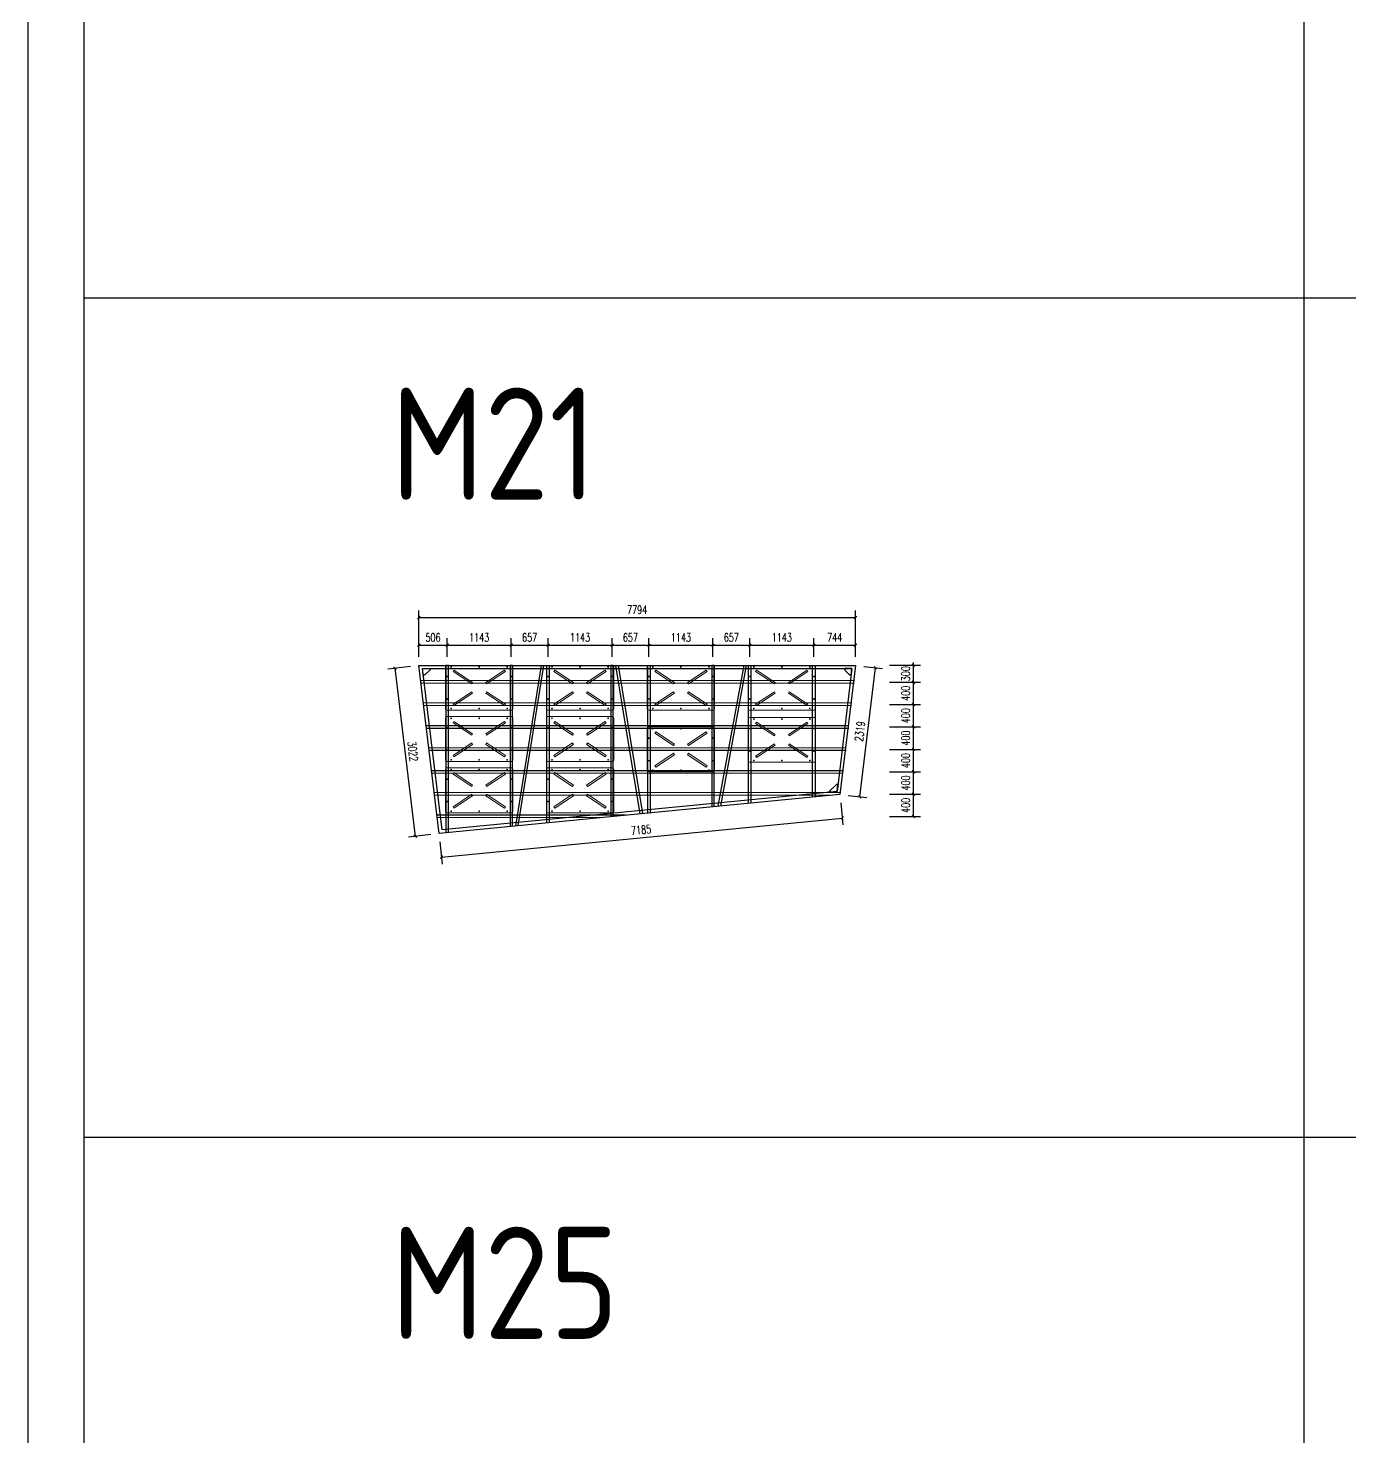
# Model space of a CAD drawing. Extents: x 1254079 to 1500931, y -102737 to 142253.
# Drawn here: x 1283444 to 1307027, y -77592 to -52457 of the extents above; entities that cross this region are included whole.
import ezdxf

# ---------------------------------------------------------------- set-up
doc = ezdxf.new("R2010")
doc.units = 0
doc.header["$LTSCALE"] = 1000
doc.header["$MEASUREMENT"] = 0
for name, color, linetype in [('DIM_MODI', 6, 'Continuous'), ('DOTE', 1, 'Continuous'), ('PUB_DIM', 3, 'Continuous'), ('PUB_TEXT', 7, 'Continuous'), ('W-float bowl浮筒', 253, 'Continuous'), ('W-FLOAT_BOWL浮筒', 253, 'Continuous'), ('W-STEEL_FRAME钢架', 3, 'Continuous'), ('W-STEEL_KEEL钢龙骨', 5, 'Continuous'), ('特殊段命名', 221, 'Continuous'), ('钢架', 90, 'Continuous')]:
    doc.layers.add(name, color=color, linetype=linetype)
doc.styles.add('_TCH_DIM_T3', font='SIMPLEX', dxfattribs={"width": 0.705882, "bigfont": 'GBCBIG'})
doc.styles.get("Standard").update_dxf_attribs({"font": 'gbenor.shx', "bigfont": 'gbcbig.shx'})
doc.dimstyles.new('_TCH_ARCH&&50', dxfattribs={"dimtxt": 148.75, "dimasz": 50, "dimexe": 125, "dimexo": 150, "dimgap": 63.125, "dimtad": 1, "dimdec": 0, "dimzin": 0, "dimdsep": 46, "dimtxsty": '_TCH_DIM_T3', "dimblk": 'ARCHTICK', "dimcen": 0.09, "dimclrt": 7, "dimazin": 2, "dimtfac": 1, "dimtdec": 0, "dimtix": 1, "dimtmove": 2, "dimatfit": 3, "dimfxl": 0, "dimtolj": 1, "dimtzin": 0, "dimarcsym": 0})

# ---------------------------------------------------------------- blocks, each defined once
blk = doc.blocks.new('_ArchTick')
at = {"color": 0, "linetype": 'ByBlock', "const_width": 0.4}
blk.add_lwpolyline([(-0.5, -0.5), (0.5, 0.5)], dxfattribs=at)
blk = doc.blocks.new('*D606')
at = {"layer": 'Defpoints', "color": 0, "transparency": 16777216}
for p in [(1298660, -66125), (1299241, -66125), (1298660, -66525)]:
    blk.add_point(p, dxfattribs=at)
at = {"layer": 'PUB_DIM', "color": 0, "lineweight": -2, "transparency": 16777216}
for p, q in [((1298810, -66125), (1299366, -66125)), ((1299241, -66525), (1299241, -66125)), ((1298810, -66525), (1299366, -66525))]:
    blk.add_line(p, q, dxfattribs=at)
at = {"layer": 'PUB_DIM', "color": 0, "lineweight": -2, "transparency": 16777216, "xscale": 50, "yscale": 50, "zscale": 50}
for p, rotation in [((1299241, -66125), 89.99925614672695), ((1299241, -66525), 269.999256146727)]:
    blk.add_blockref('_ArchTick', p, dxfattribs=dict(at, rotation=rotation))
at = {"layer": 'PUB_DIM', "color": 7, "transparency": 16777216, "insert": (1299103, -66325), "char_height": 148.8, "attachment_point": 5, "rotation": 89.9993, "style": '_TCH_DIM_T3'}
blk.add_mtext('\\A1;400', dxfattribs=at)
blk = doc.blocks.new('*D607')
at = {"layer": 'Defpoints', "color": 0, "transparency": 16777216}
for p in [(1298660, -65725), (1299241, -65725), (1298660, -66125)]:
    blk.add_point(p, dxfattribs=at)
at = {"layer": 'PUB_DIM', "color": 0, "lineweight": -2, "transparency": 16777216}
for p, q in [((1298810, -65725), (1299366, -65725)), ((1299241, -66125), (1299241, -65725)), ((1298810, -66125), (1299366, -66125))]:
    blk.add_line(p, q, dxfattribs=at)
at = {"layer": 'PUB_DIM', "color": 0, "lineweight": -2, "transparency": 16777216, "xscale": 50, "yscale": 50, "zscale": 50}
for p, rotation in [((1299241, -65725), 89.99925614673225), ((1299241, -66125), 269.9992561467323)]:
    blk.add_blockref('_ArchTick', p, dxfattribs=dict(at, rotation=rotation))
at = {"layer": 'PUB_DIM', "color": 7, "transparency": 16777216, "insert": (1299103, -65925), "char_height": 148.8, "attachment_point": 5, "rotation": 89.9993, "style": '_TCH_DIM_T3'}
blk.add_mtext('\\A1;400', dxfattribs=at)
blk = doc.blocks.new('*D608')
at = {"layer": 'Defpoints', "color": 0, "transparency": 16777216}
for p in [(1298660, -65325), (1299241, -65325), (1298660, -65725)]:
    blk.add_point(p, dxfattribs=at)
at = {"layer": 'PUB_DIM', "color": 0, "lineweight": -2, "transparency": 16777216}
for p, q in [((1298810, -65325), (1299366, -65325)), ((1299241, -65725), (1299241, -65325)), ((1298810, -65725), (1299366, -65725))]:
    blk.add_line(p, q, dxfattribs=at)
at = {"layer": 'PUB_DIM', "color": 0, "lineweight": -2, "transparency": 16777216, "xscale": 50, "yscale": 50, "zscale": 50}
for p, rotation in [((1299241, -65325), 89.99925614673371), ((1299241, -65725), 269.9992561467337)]:
    blk.add_blockref('_ArchTick', p, dxfattribs=dict(at, rotation=rotation))
at = {"layer": 'PUB_DIM', "color": 7, "transparency": 16777216, "insert": (1299103, -65525), "char_height": 148.8, "attachment_point": 5, "rotation": 89.9993, "style": '_TCH_DIM_T3'}
blk.add_mtext('\\A1;400', dxfattribs=at)
blk = doc.blocks.new('*D609')
at = {"layer": 'Defpoints', "color": 0, "transparency": 16777216}
for p in [(1298660, -64925), (1299241, -64925), (1298660, -65325)]:
    blk.add_point(p, dxfattribs=at)
at = {"layer": 'PUB_DIM', "color": 0, "lineweight": -2, "transparency": 16777216}
for p, q in [((1298810, -64925), (1299366, -64925)), ((1299241, -65325), (1299241, -64925)), ((1298810, -65325), (1299366, -65325))]:
    blk.add_line(p, q, dxfattribs=at)
at = {"layer": 'PUB_DIM', "color": 0, "lineweight": -2, "transparency": 16777216, "xscale": 50, "yscale": 50, "zscale": 50}
for p, rotation in [((1299241, -64925), 89.99925614673371), ((1299241, -65325), 269.9992561467337)]:
    blk.add_blockref('_ArchTick', p, dxfattribs=dict(at, rotation=rotation))
at = {"layer": 'PUB_DIM', "color": 7, "transparency": 16777216, "insert": (1299103, -65125), "char_height": 148.8, "attachment_point": 5, "rotation": 89.9993, "style": '_TCH_DIM_T3'}
blk.add_mtext('\\A1;400', dxfattribs=at)
blk = doc.blocks.new('*D610')
at = {"layer": 'Defpoints', "color": 0, "transparency": 16777216}
for p in [(1298660, -64525), (1299241, -64525), (1298660, -64925)]:
    blk.add_point(p, dxfattribs=at)
at = {"layer": 'PUB_DIM', "color": 0, "lineweight": -2, "transparency": 16777216}
for p, q in [((1298810, -64525), (1299366, -64525)), ((1299241, -64925), (1299241, -64525)), ((1298810, -64925), (1299366, -64925))]:
    blk.add_line(p, q, dxfattribs=at)
at = {"layer": 'PUB_DIM', "color": 0, "lineweight": -2, "transparency": 16777216, "xscale": 50, "yscale": 50, "zscale": 50}
for p, rotation in [((1299241, -64525), 89.9992561467015), ((1299241, -64925), 269.9992561467015)]:
    blk.add_blockref('_ArchTick', p, dxfattribs=dict(at, rotation=rotation))
at = {"layer": 'PUB_DIM', "color": 7, "transparency": 16777216, "insert": (1299103, -64725), "char_height": 148.8, "attachment_point": 5, "rotation": 89.9993, "style": '_TCH_DIM_T3'}
blk.add_mtext('\\A1;400', dxfattribs=at)
blk = doc.blocks.new('*D611')
at = {"layer": 'Defpoints', "color": 0, "transparency": 16777216}
for p in [(1298660, -64125), (1299241, -64125), (1298660, -64525)]:
    blk.add_point(p, dxfattribs=at)
at = {"layer": 'PUB_DIM', "color": 0, "lineweight": -2, "transparency": 16777216}
for p, q in [((1298810, -64125), (1299366, -64125)), ((1299241, -64525), (1299241, -64125)), ((1298810, -64525), (1299366, -64525))]:
    blk.add_line(p, q, dxfattribs=at)
at = {"layer": 'PUB_DIM', "color": 0, "lineweight": -2, "transparency": 16777216, "xscale": 50, "yscale": 50, "zscale": 50}
for p, rotation in [((1299241, -64125), 89.99925614673093), ((1299241, -64525), 269.9992561467309)]:
    blk.add_blockref('_ArchTick', p, dxfattribs=dict(at, rotation=rotation))
at = {"layer": 'PUB_DIM', "color": 7, "transparency": 16777216, "insert": (1299103, -64325), "char_height": 148.8, "attachment_point": 5, "rotation": 89.9993, "style": '_TCH_DIM_T3'}
blk.add_mtext('\\A1;400', dxfattribs=at)
blk = doc.blocks.new('*D612')
at = {"layer": 'Defpoints', "color": 0, "transparency": 16777216}
for p in [(1298660, -63825), (1299241, -63825), (1298660, -64125)]:
    blk.add_point(p, dxfattribs=at)
at = {"layer": 'PUB_DIM', "color": 0, "lineweight": -2, "transparency": 16777216}
for p, q in [((1298810, -63825), (1299366, -63825)), ((1299241, -63825), (1299241, -63775)), ((1299241, -64125), (1299241, -63825)), ((1298810, -64125), (1299366, -64125)), ((1299241, -64125), (1299241, -64175))]:
    blk.add_line(p, q, dxfattribs=at)
at = {"layer": 'PUB_DIM', "color": 0, "lineweight": -2, "transparency": 16777216, "xscale": 50, "yscale": 50, "zscale": 50}
for p, rotation in [((1299241, -63825), 269.9992561467388), ((1299241, -64125), 89.99925614673876)]:
    blk.add_blockref('_ArchTick', p, dxfattribs=dict(at, rotation=rotation))
at = {"layer": 'PUB_DIM', "color": 7, "transparency": 16777216, "insert": (1299103, -63975), "char_height": 148.8, "attachment_point": 5, "rotation": 89.9993, "style": '_TCH_DIM_T3'}
blk.add_mtext('\\A1;300', dxfattribs=at)
blk = doc.blocks.new('*D613')
at = {"layer": 'Defpoints', "color": 0, "transparency": 16777216}
for p in [(1290920, -63467), (1290414, -63826), (1290920, -63826)]:
    blk.add_point(p, dxfattribs=at)
at = {"layer": 'PUB_DIM', "color": 0, "lineweight": -2, "transparency": 16777216}
for p, q in [((1290414, -63676), (1290414, -63342)), ((1290414, -63467), (1290920, -63467)), ((1290920, -63676), (1290920, -63342))]:
    blk.add_line(p, q, dxfattribs=at)
at = {"layer": 'PUB_DIM', "color": 0, "lineweight": -2, "transparency": 16777216, "xscale": 50, "yscale": 50, "zscale": 50, "rotation": 180}
blk.add_blockref('_ArchTick', (1290414, -63467), dxfattribs=at)
at = {"layer": 'PUB_DIM', "color": 0, "lineweight": -2, "transparency": 16777216, "xscale": 50, "yscale": 50, "zscale": 50}
blk.add_blockref('_ArchTick', (1290920, -63467), dxfattribs=at)
at = {"layer": 'PUB_DIM', "color": 7, "transparency": 16777216, "insert": (1290667, -63329), "char_height": 148.8, "attachment_point": 5, "style": '_TCH_DIM_T3'}
blk.add_mtext('\\A1;506', dxfattribs=at)
blk = doc.blocks.new('*D614')
at = {"layer": 'Defpoints', "color": 0, "transparency": 16777216}
for p in [(1292063, -63467), (1290920, -63826), (1292063, -63826)]:
    blk.add_point(p, dxfattribs=at)
at = {"layer": 'PUB_DIM', "color": 0, "lineweight": -2, "transparency": 16777216}
for p, q in [((1290920, -63676), (1290920, -63342)), ((1290920, -63467), (1292063, -63467)), ((1292063, -63676), (1292063, -63342))]:
    blk.add_line(p, q, dxfattribs=at)
at = {"layer": 'PUB_DIM', "color": 0, "lineweight": -2, "transparency": 16777216, "xscale": 50, "yscale": 50, "zscale": 50, "rotation": 180}
blk.add_blockref('_ArchTick', (1290920, -63467), dxfattribs=at)
at = {"layer": 'PUB_DIM', "color": 0, "lineweight": -2, "transparency": 16777216, "xscale": 50, "yscale": 50, "zscale": 50}
blk.add_blockref('_ArchTick', (1292063, -63467), dxfattribs=at)
at = {"layer": 'PUB_DIM', "color": 7, "transparency": 16777216, "insert": (1291491, -63329), "char_height": 148.8, "attachment_point": 5, "style": '_TCH_DIM_T3'}
blk.add_mtext('\\A1;1143', dxfattribs=at)
blk = doc.blocks.new('*D615')
at = {"layer": 'Defpoints', "color": 0, "transparency": 16777216}
for p in [(1292720, -63467), (1292063, -63826), (1292720, -63826)]:
    blk.add_point(p, dxfattribs=at)
at = {"layer": 'PUB_DIM', "color": 0, "lineweight": -2, "transparency": 16777216}
for p, q in [((1292063, -63676), (1292063, -63342)), ((1292063, -63467), (1292720, -63467)), ((1292720, -63676), (1292720, -63342))]:
    blk.add_line(p, q, dxfattribs=at)
at = {"layer": 'PUB_DIM', "color": 0, "lineweight": -2, "transparency": 16777216, "xscale": 50, "yscale": 50, "zscale": 50, "rotation": 180}
blk.add_blockref('_ArchTick', (1292063, -63467), dxfattribs=at)
at = {"layer": 'PUB_DIM', "color": 0, "lineweight": -2, "transparency": 16777216, "xscale": 50, "yscale": 50, "zscale": 50}
blk.add_blockref('_ArchTick', (1292720, -63467), dxfattribs=at)
at = {"layer": 'PUB_DIM', "color": 7, "transparency": 16777216, "insert": (1292391, -63329), "char_height": 148.8, "attachment_point": 5, "style": '_TCH_DIM_T3'}
blk.add_mtext('\\A1;657', dxfattribs=at)
blk = doc.blocks.new('*D616')
at = {"layer": 'Defpoints', "color": 0, "transparency": 16777216}
for p in [(1293863, -63467), (1292720, -63826), (1293863, -63826)]:
    blk.add_point(p, dxfattribs=at)
at = {"layer": 'PUB_DIM', "color": 0, "lineweight": -2, "transparency": 16777216}
for p, q in [((1292720, -63676), (1292720, -63342)), ((1292720, -63467), (1293863, -63467)), ((1293863, -63676), (1293863, -63342))]:
    blk.add_line(p, q, dxfattribs=at)
at = {"layer": 'PUB_DIM', "color": 0, "lineweight": -2, "transparency": 16777216, "xscale": 50, "yscale": 50, "zscale": 50, "rotation": 180}
blk.add_blockref('_ArchTick', (1292720, -63467), dxfattribs=at)
at = {"layer": 'PUB_DIM', "color": 0, "lineweight": -2, "transparency": 16777216, "xscale": 50, "yscale": 50, "zscale": 50}
blk.add_blockref('_ArchTick', (1293863, -63467), dxfattribs=at)
at = {"layer": 'PUB_DIM', "color": 7, "transparency": 16777216, "insert": (1293291, -63329), "char_height": 148.8, "attachment_point": 5, "style": '_TCH_DIM_T3'}
blk.add_mtext('\\A1;1143', dxfattribs=at)
blk = doc.blocks.new('*D617')
at = {"layer": 'Defpoints', "color": 0, "transparency": 16777216}
for p in [(1294520, -63467), (1293863, -63826), (1294520, -63826)]:
    blk.add_point(p, dxfattribs=at)
at = {"layer": 'PUB_DIM', "color": 0, "lineweight": -2, "transparency": 16777216}
for p, q in [((1293863, -63676), (1293863, -63342)), ((1293863, -63467), (1294520, -63467)), ((1294520, -63676), (1294520, -63342))]:
    blk.add_line(p, q, dxfattribs=at)
at = {"layer": 'PUB_DIM', "color": 0, "lineweight": -2, "transparency": 16777216, "xscale": 50, "yscale": 50, "zscale": 50, "rotation": 180}
blk.add_blockref('_ArchTick', (1293863, -63467), dxfattribs=at)
at = {"layer": 'PUB_DIM', "color": 0, "lineweight": -2, "transparency": 16777216, "xscale": 50, "yscale": 50, "zscale": 50}
blk.add_blockref('_ArchTick', (1294520, -63467), dxfattribs=at)
at = {"layer": 'PUB_DIM', "color": 7, "transparency": 16777216, "insert": (1294191, -63329), "char_height": 148.8, "attachment_point": 5, "style": '_TCH_DIM_T3'}
blk.add_mtext('\\A1;657', dxfattribs=at)
blk = doc.blocks.new('*D618')
at = {"layer": 'Defpoints', "color": 0, "transparency": 16777216}
for p in [(1295663, -63467), (1294520, -63826), (1295663, -63826)]:
    blk.add_point(p, dxfattribs=at)
at = {"layer": 'PUB_DIM', "color": 0, "lineweight": -2, "transparency": 16777216}
for p, q in [((1294520, -63676), (1294520, -63342)), ((1294520, -63467), (1295663, -63467)), ((1295663, -63676), (1295663, -63342))]:
    blk.add_line(p, q, dxfattribs=at)
at = {"layer": 'PUB_DIM', "color": 0, "lineweight": -2, "transparency": 16777216, "xscale": 50, "yscale": 50, "zscale": 50, "rotation": 180}
blk.add_blockref('_ArchTick', (1294520, -63467), dxfattribs=at)
at = {"layer": 'PUB_DIM', "color": 0, "lineweight": -2, "transparency": 16777216, "xscale": 50, "yscale": 50, "zscale": 50}
blk.add_blockref('_ArchTick', (1295663, -63467), dxfattribs=at)
at = {"layer": 'PUB_DIM', "color": 7, "transparency": 16777216, "insert": (1295091, -63329), "char_height": 148.8, "attachment_point": 5, "style": '_TCH_DIM_T3'}
blk.add_mtext('\\A1;1143', dxfattribs=at)
blk = doc.blocks.new('*D619')
at = {"layer": 'Defpoints', "color": 0, "transparency": 16777216}
for p in [(1296320, -63467), (1295663, -63826), (1296320, -63826)]:
    blk.add_point(p, dxfattribs=at)
at = {"layer": 'PUB_DIM', "color": 0, "lineweight": -2, "transparency": 16777216}
for p, q in [((1295663, -63676), (1295663, -63342)), ((1295663, -63467), (1296320, -63467)), ((1296320, -63676), (1296320, -63342))]:
    blk.add_line(p, q, dxfattribs=at)
at = {"layer": 'PUB_DIM', "color": 0, "lineweight": -2, "transparency": 16777216, "xscale": 50, "yscale": 50, "zscale": 50, "rotation": 180}
blk.add_blockref('_ArchTick', (1295663, -63467), dxfattribs=at)
at = {"layer": 'PUB_DIM', "color": 0, "lineweight": -2, "transparency": 16777216, "xscale": 50, "yscale": 50, "zscale": 50}
blk.add_blockref('_ArchTick', (1296320, -63467), dxfattribs=at)
at = {"layer": 'PUB_DIM', "color": 7, "transparency": 16777216, "insert": (1295991, -63329), "char_height": 148.8, "attachment_point": 5, "style": '_TCH_DIM_T3'}
blk.add_mtext('\\A1;657', dxfattribs=at)
blk = doc.blocks.new('*D620')
at = {"layer": 'Defpoints', "color": 0, "transparency": 16777216}
for p in [(1297463, -63467), (1296320, -63826), (1297463, -63826)]:
    blk.add_point(p, dxfattribs=at)
at = {"layer": 'PUB_DIM', "color": 0, "lineweight": -2, "transparency": 16777216}
for p, q in [((1296320, -63676), (1296320, -63342)), ((1296320, -63467), (1297463, -63467)), ((1297463, -63676), (1297463, -63342))]:
    blk.add_line(p, q, dxfattribs=at)
at = {"layer": 'PUB_DIM', "color": 0, "lineweight": -2, "transparency": 16777216, "xscale": 50, "yscale": 50, "zscale": 50, "rotation": 180}
blk.add_blockref('_ArchTick', (1296320, -63467), dxfattribs=at)
at = {"layer": 'PUB_DIM', "color": 0, "lineweight": -2, "transparency": 16777216, "xscale": 50, "yscale": 50, "zscale": 50}
blk.add_blockref('_ArchTick', (1297463, -63467), dxfattribs=at)
at = {"layer": 'PUB_DIM', "color": 7, "transparency": 16777216, "insert": (1296891, -63329), "char_height": 148.8, "attachment_point": 5, "style": '_TCH_DIM_T3'}
blk.add_mtext('\\A1;1143', dxfattribs=at)
blk = doc.blocks.new('*D621')
at = {"layer": 'Defpoints', "color": 0, "transparency": 16777216}
for p in [(1298207, -63467), (1297463, -63826), (1298207, -63826)]:
    blk.add_point(p, dxfattribs=at)
at = {"layer": 'PUB_DIM', "color": 0, "lineweight": -2, "transparency": 16777216}
for p, q in [((1297463, -63676), (1297463, -63342)), ((1297463, -63467), (1298207, -63467)), ((1298207, -63676), (1298207, -63342))]:
    blk.add_line(p, q, dxfattribs=at)
at = {"layer": 'PUB_DIM', "color": 0, "lineweight": -2, "transparency": 16777216, "xscale": 50, "yscale": 50, "zscale": 50, "rotation": 180}
blk.add_blockref('_ArchTick', (1297463, -63467), dxfattribs=at)
at = {"layer": 'PUB_DIM', "color": 0, "lineweight": -2, "transparency": 16777216, "xscale": 50, "yscale": 50, "zscale": 50}
blk.add_blockref('_ArchTick', (1298207, -63467), dxfattribs=at)
at = {"layer": 'PUB_DIM', "color": 7, "transparency": 16777216, "insert": (1297835, -63329), "char_height": 148.8, "attachment_point": 5, "style": '_TCH_DIM_T3'}
blk.add_mtext('\\A1;744', dxfattribs=at)
blk = doc.blocks.new('*D622')
at = {"layer": 'Defpoints', "color": 0, "transparency": 16777216}
for p in [(1290414, -63826), (1290777, -66825), (1290352, -66877)]:
    blk.add_point(p, dxfattribs=at)
at = {"layer": 'PUB_DIM', "color": 0, "lineweight": -2, "transparency": 16777216}
for p, q in [((1290265, -63844), (1289864, -63892)), ((1289988, -63877), (1290352, -66877)), ((1290628, -66843), (1290228, -66892))]:
    blk.add_line(p, q, dxfattribs=at)
at = {"layer": 'PUB_DIM', "color": 0, "lineweight": -2, "transparency": 16777216, "xscale": 50, "yscale": 50, "zscale": 50}
for p, rotation in [((1289988, -63877), 96.91375930861678), ((1290352, -66877), 276.9137593086168)]:
    blk.add_blockref('_ArchTick', p, dxfattribs=dict(at, rotation=rotation))
at = {"layer": 'PUB_DIM', "color": 7, "transparency": 16777216, "insert": (1290307, -65361), "char_height": 148.8, "attachment_point": 5, "rotation": 276.9138, "style": '_TCH_DIM_T3'}
blk.add_mtext('\\A1;3022', dxfattribs=at)
blk = doc.blocks.new('*D623')
at = {"layer": 'Defpoints', "color": 0, "transparency": 16777216}
for p in [(1297928, -66128), (1297970, -66550), (1290777, -66825)]:
    blk.add_point(p, dxfattribs=at)
at = {"layer": 'PUB_DIM', "color": 0, "lineweight": -2, "transparency": 16777216}
for p, q in [((1297943, -66277), (1297982, -66674)), ((1290819, -67248), (1297970, -66550)), ((1290792, -66975), (1290831, -67372))]:
    blk.add_line(p, q, dxfattribs=at)
at = {"layer": 'PUB_DIM', "color": 0, "lineweight": -2, "transparency": 16777216, "xscale": 50, "yscale": 50, "zscale": 50}
for p, rotation in [((1297970, -66550), 5.57265354805292), ((1290819, -67248), 185.5726535480529)]:
    blk.add_blockref('_ArchTick', p, dxfattribs=dict(at, rotation=rotation))
at = {"layer": 'PUB_DIM', "color": 7, "transparency": 16777216, "insert": (1294381, -66762), "char_height": 148.8, "attachment_point": 5, "rotation": 5.5727, "style": '_TCH_DIM_T3'}
blk.add_mtext('\\A1;7185', dxfattribs=at)
blk = doc.blocks.new('*D624')
at = {"layer": 'Defpoints', "color": 0, "transparency": 16777216}
for p in [(1298207, -63826), (1298561, -63869), (1297928, -66128)]:
    blk.add_point(p, dxfattribs=at)
at = {"layer": 'PUB_DIM', "color": 0, "lineweight": -2, "transparency": 16777216}
for p, q in [((1298282, -66171), (1298561, -63869)), ((1298356, -63844), (1298685, -63884)), ((1298077, -66146), (1298406, -66186))]:
    blk.add_line(p, q, dxfattribs=at)
at = {"layer": 'PUB_DIM', "color": 0, "lineweight": -2, "transparency": 16777216, "xscale": 50, "yscale": 50, "zscale": 50}
for p, rotation in [((1298561, -63869), 83.09302441519401), ((1298282, -66171), 263.093024415194)]:
    blk.add_blockref('_ArchTick', p, dxfattribs=dict(at, rotation=rotation))
at = {"layer": 'PUB_DIM', "color": 7, "transparency": 16777216, "insert": (1298285, -65003), "char_height": 148.8, "attachment_point": 5, "rotation": 83.093, "style": '_TCH_DIM_T3'}
blk.add_mtext('\\A1;2319', dxfattribs=at)
blk = doc.blocks.new('*D625')
at = {"layer": 'Defpoints', "color": 0, "transparency": 16777216}
for p in [(1298207, -62973), (1290414, -63826), (1298207, -63826)]:
    blk.add_point(p, dxfattribs=at)
at = {"layer": 'PUB_DIM', "color": 0, "lineweight": -2, "transparency": 16777216}
for p, q in [((1290414, -63676), (1290414, -62848)), ((1290414, -62973), (1298207, -62973)), ((1298207, -63676), (1298207, -62848))]:
    blk.add_line(p, q, dxfattribs=at)
at = {"layer": 'PUB_DIM', "color": 0, "lineweight": -2, "transparency": 16777216, "xscale": 50, "yscale": 50, "zscale": 50, "rotation": 180}
blk.add_blockref('_ArchTick', (1290414, -62973), dxfattribs=at)
at = {"layer": 'PUB_DIM', "color": 0, "lineweight": -2, "transparency": 16777216, "xscale": 50, "yscale": 50, "zscale": 50}
blk.add_blockref('_ArchTick', (1298207, -62973), dxfattribs=at)
at = {"layer": 'PUB_DIM', "color": 7, "transparency": 16777216, "insert": (1294310, -62835), "char_height": 148.8, "attachment_point": 5, "style": '_TCH_DIM_T3'}
blk.add_mtext('\\A1;7794', dxfattribs=at)
blk = doc.blocks.new('$matou$00000145')
at = {"layer": 'W-float bowl浮筒', "lineweight": 0}
for p, q in [((-600, -375), (-600, 375)), ((-575, 400), (575, 400)), ((-507, 370), (-493, 370)), ((-500, 377), (-500, 363)), ((-7, 370), (7, 370)), ((0, 377), (0, 363)), ((493, 370), (507, 370)), ((500, 377), (500, 363)), ((600, 375), (600, -375)), ((-577, 200), (-563, 200)), ((-570, 207), (-570, 193)), ((563, 200), (577, 200)), ((570, 207), (570, 193)), ((-577, -200), (-563, -200)), ((-570, -193), (-570, -207)), ((563, -200), (577, -200)), ((570, -193), (570, -207)), ((575, -400), (-575, -400)), ((-507, -370), (-493, -370)), ((-500, -377), (-500, -363)), ((-7, -370), (7, -370)), ((0, -377), (0, -363)), ((493, -370), (507, -370)), ((500, -377), (500, -363))]:
    blk.add_line(p, q, dxfattribs=at)
at = {"layer": 'W-float bowl浮筒', "lineweight": 0, "ltscale": 100}
for points in [[(-450, 316), (-117, 95), (-133, 70), (-467, 291)], [(450, 316), (117, 95), (133, 70), (467, 291)], [(-450, -316), (-117, -95), (-133, -70), (-467, -291)], [(450, -316), (117, -95), (133, -70), (467, -291)]]:
    blk.add_lwpolyline(points, close=True, dxfattribs=at)
at = {"layer": 'W-float bowl浮筒', "lineweight": 0}
for centre in [(-500, 370), (0, 370), (500, 370), (-570, 200), (570, 200), (-570, -200), (570, -200), (-500, -370), (0, -370), (500, -370)]:
    blk.add_circle(centre, 7, dxfattribs=at)
for centre, start, end in [((-575, 375), 90, 180), ((575, 375), 0, 90), ((-575, -375), 180, 270), ((575, -375), 270, 0)]:
    blk.add_arc(centre, 25, start, end, dxfattribs=at)

msp = doc.modelspace()

# ---------------------------------------------------------------- linework, layer by layer
at = {"layer": 'DIM_MODI'}
for points in [[(1284443.8, -57270.5), (1371490.4, -57270.5)], [(1284443.8, -72243.3), (1371490.4, -72243.3)]]:
    msp.add_lwpolyline(points, dxfattribs=at)
at = {"layer": 'DOTE'}
for points in [[(1290479.1, -63883.8), (1290618.7, -63883.8), (1290618.7, -63907.7), (1290519.5, -63993.4), (1290492.8, -63996.7)], [(1298141.9, -63883.8), (1298017.7, -63883.8), (1298017.7, -63910.6), (1298096.3, -63993.5), (1298128.6, -63993.5)], [(1297876.5, -66074.5), (1297891.2, -65953), (1297864.8, -65953), (1297737, -66074.8), (1297738.2, -66088)]]:
    msp.add_lwpolyline(points, close=True, dxfattribs=at)
at = {"layer": 'W-STEEL_FRAME钢架'}
for points in [[(1290941.4, -66809.4), (1290941.4, -63825.8), (1290898.4, -63825.8), (1290898.4, -66813.6)], [(1292084.4, -66697.9), (1292084.4, -63825.8), (1292041.4, -63825.8), (1292041.4, -66702.1)], [(1292698.4, -66638), (1292698.4, -63825.8), (1292741.4, -63825.8), (1292741.4, -66633.8)], [(1293884.4, -66522.3), (1293884.4, -63825.8), (1293841.4, -63825.8), (1293841.4, -66526.5)], [(1294498.4, -66462.4), (1294498.4, -63825.8), (1294541.4, -63825.8), (1294541.4, -66458.2)], [(1295684.4, -66346.6), (1295684.4, -63825.8), (1295641.4, -63825.8), (1295641.4, -66350.8)], [(1296298.4, -66286.7), (1296298.4, -63825.8), (1296341.4, -63825.8), (1296341.4, -66282.5)], [(1297441.4, -66175.2), (1297441.4, -63825.8), (1297484.4, -63825.8), (1297484.4, -66171)]]:
    msp.add_lwpolyline(points, dxfattribs=at)
at = {"layer": 'W-STEEL_KEEL钢龙骨'}
for p, q in [((1298187.6, -64102.3), (1290458.2, -64097.2)), ((1290463, -64137.2), (1298182.7, -64142.3)), ((1298139, -64502.2), (1290506.5, -64497.3)), ((1290511.3, -64537.3), (1298134.1, -64542.2)), ((1298089.9, -64906.7), (1290556.1, -64907.4)), ((1290560.9, -64947.4), (1298085, -64946.7)), ((1298041.9, -65302.2), (1290603.2, -65297.3)), ((1290608, -65337.3), (1298037, -65342.2)), ((1297992.7, -65706.7), (1290652.7, -65707.3)), ((1290657.5, -65747.3), (1297987.9, -65746.7)), ((1297931.6, -66102.1), (1290689.1, -66097.4)), ((1290693.9, -66137.4), (1297781.6, -66142)), ((1294116.5, -66499.6), (1290737.6, -66497.4)), ((1290742.4, -66537.4), (1293709.3, -66539.3))]:
    msp.add_line(p, q, dxfattribs=at)
at = {"layer": '特殊段命名'}
for points in [[(1283443.8, 1620.5), (1372490.4, 1620.5), (1372490.4, -88861.8), (1283443.8, -88861.8)], [(1284443.8, 620.5), (1371490.4, 620.5), (1371490.4, -87216.1), (1284443.8, -87216.1)]]:
    msp.add_lwpolyline(points, close=True, dxfattribs=at)
msp.add_lwpolyline([(1306205.5, 620.5), (1306205.5, -87216.1)], dxfattribs=at)
at = {"layer": '钢架'}
for points in [[(1290413.6, -63825.8), (1298207.3, -63825.8), (1297928.5, -66127.7), (1290777.3, -66825.4)], [(1290479.1, -63883.8), (1298141.9, -63883.8), (1297876.5, -66074.5), (1290828.1, -66762.2)]]:
    msp.add_lwpolyline(points, close=True, dxfattribs=at)
for points in [[(1292597.5, -63825.8), (1292138.6, -66692.6)], [(1292641.1, -63825.8), (1292182.9, -66688.3)], [(1294365.6, -66475.3), (1293931.1, -63825.8)], [(1294408.5, -66471.1), (1293974.7, -63825.8)], [(1296211.2, -63825.8), (1295750.2, -66340.2)], [(1296254.9, -63825.8), (1295794.7, -66335.9)]]:
    msp.add_lwpolyline(points, dxfattribs=at)

# ---------------------------------------------------------------- block references
at = {"layer": 'W-FLOAT_BOWL浮筒'}
for p in [(1291491.4, -64225.8), (1293291.4, -64225.8), (1295091.4, -64225.8), (1296891.4, -64225.8), (1291491.3, -65141.3), (1293291.4, -65141.3), (1296891.4, -65154), (1295091.4, -65325.8), (1291491.3, -66056.7), (1293291.4, -66056.7)]:
    msp.add_blockref('$matou$00000145', p, dxfattribs=at)

# ---------------------------------------------------------------- texts
at = {"layer": 'PUB_TEXT'}
for s, p in [('M21', (1289915.7, -60870.5)), ('M25', (1289915.7, -75843.3))]:
    msp.add_text(s, height=2000, dxfattribs=at).set_placement(p)

# ---------------------------------------------------------------- dimensions: what is measured, and where the dimension line sits
at = {"layer": 'PUB_DIM'}
for p1, p2, distance, picture, middle in [((1290413.6, -63825.8), (1298207.3, -63825.8), 853, '*D625', (1294310.5, -62835.3)), ((1290413.6, -63825.8), (1290919.9, -63825.8), 359, '*D613', (1290666.7, -63329.3)), ((1290919.9, -63825.8), (1292062.9, -63825.8), 359, '*D614', (1291491.4, -63329.3)), ((1292062.9, -63825.8), (1292719.9, -63825.8), 359, '*D615', (1292391.4, -63329.3)), ((1292719.9, -63825.8), (1293862.9, -63825.8), 359, '*D616', (1293291.4, -63329.3)), ((1293862.9, -63825.8), (1294519.9, -63825.8), 359, '*D617', (1294191.4, -63329.3)), ((1294519.9, -63825.8), (1295662.9, -63825.8), 359, '*D618', (1295091.4, -63329.3)), ((1295662.9, -63825.8), (1296319.9, -63825.8), 359, '*D619', (1295991.4, -63329.3)), ((1296319.9, -63825.8), (1297462.9, -63825.8), 359, '*D620', (1296891.4, -63329.3)), ((1297462.9, -63825.8), (1298207.3, -63825.8), 359, '*D621', (1297835.1, -63329.3)), ((1290413.6, -63825.8), (1290777.3, -66825.4), -428.3, '*D622', (1290306.8, -65360.6)), ((1297928.5, -66127.7), (1298207.3, -63825.8), -356.4, '*D624', (1298285.2, -65003.1)), ((1298660.3, -64125.4), (1298660.3, -63825.4), -580.5, '*D612', (1299103.3, -63975.4)), ((1298660.3, -64525.4), (1298660.3, -64125.4), -580.5, '*D611', (1299103.3, -64325.4)), ((1298660.3, -64925.3), (1298660.3, -64525.4), -580.5, '*D610', (1299103.3, -64725.4)), ((1298660.3, -65325.3), (1298660.3, -64925.3), -580.5, '*D609', (1299103.3, -65125.3)), ((1298660.3, -65725.3), (1298660.3, -65325.3), -580.5, '*D608', (1299103.3, -65525.3)), ((1298660.3, -66125.3), (1298660.3, -65725.3), -580.5, '*D607', (1299103.3, -65925.3)), ((1298660.3, -66525.4), (1298660.3, -66125.3), -580.5, '*D606', (1299103.3, -66325.3)), ((1290777.3, -66825.4), (1297928.5, -66127.7), -424.3, '*D623', (1294380.7, -66762))]:
    dim = msp.add_aligned_dim(p1=p1, p2=p2, distance=distance, dimstyle='_TCH_ARCH&&50', dxfattribs=at)
    dim.commit()
    dim.dimension.update_dxf_attribs({"geometry": picture, "text_midpoint": middle})

doc.saveas('drawing.dxf')
